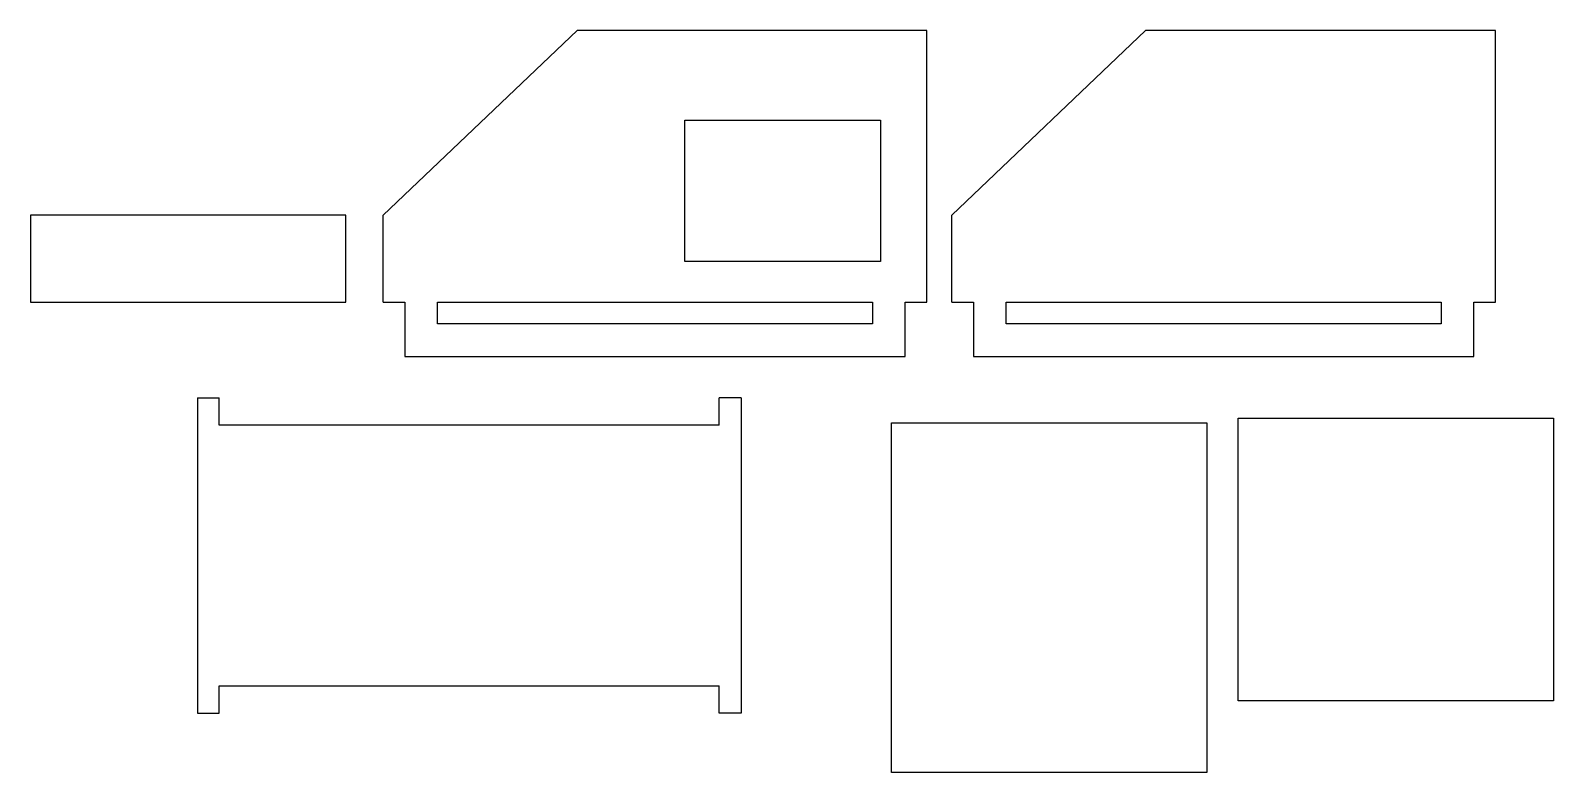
# Model space of a CAD drawing. Header units: millimetres. Extents: x -133 to 1268, y 110 to 793.
import ezdxf

# ---------------------------------------------------------------- set-up
doc = ezdxf.new("R2010")
doc.units = ezdxf.units.MM

msp = doc.modelspace()

# ---------------------------------------------------------------- linework, layer by layer
for p, q in [((191.7, 622.9), (370, 792.9)), ((691.7, 792.9), (370, 792.9)), ((691.7, 542.9), (691.7, 792.9)), ((714.5, 622.9), (892.8, 792.9)), ((1214.5, 792.9), (892.8, 792.9)), ((1214.5, 542.9), (1214.5, 792.9)), ((191.7, 542.9), (191.7, 622.9)), ((714.5, 542.9), (714.5, 622.9)), ((191.7, 542.9), (211.7, 542.9)), ((211.7, 542.9), (211.7, 492.9)), ((671.7, 492.9), (671.7, 542.9)), ((671.7, 542.9), (691.7, 542.9)), ((714.5, 542.9), (734.5, 542.9)), ((734.5, 542.9), (734.5, 492.9)), ((1194.5, 492.9), (1194.5, 542.9)), ((1194.5, 542.9), (1214.5, 542.9)), ((211.7, 492.9), (671.7, 492.9)), ((734.5, 492.9), (1194.5, 492.9)), ((20.8, 454.8), (20.8, 429.8)), ((20.8, 454.8), (40.8, 454.8)), ((40.8, 429.8), (40.8, 454.8)), ((500.8, 429.8), (500.8, 454.8)), ((520.8, 454.8), (500.8, 454.8)), ((520.8, 454.8), (520.8, 429.8)), ((20.8, 429.8), (20.8, 164.8)), ((500.8, 429.8), (40.8, 429.8)), ((520.8, 429.8), (520.8, 164.8)), ((40.8, 164.8), (40.8, 189.8)), ((40.8, 189.8), (500.8, 189.8)), ((500.8, 164.8), (500.8, 189.8)), ((20.8, 164.8), (40.8, 164.8)), ((520.8, 164.8), (500.8, 164.8))]:
    msp.add_line(p, q)
for points in [[(649, 580.4), (469, 580.4), (469, 710.4), (649, 710.4)], [(157.3, 622.9), (-132.7, 622.9), (-132.7, 542.9), (157.3, 542.9)], [(241.7, 542.9), (641.7, 542.9), (641.7, 522.9), (241.7, 522.9)], [(764.5, 542.9), (1164.5, 542.9), (1164.5, 522.9), (764.5, 522.9)], [(977.9, 436.2), (1267.9, 436.2), (1267.9, 176.2), (977.9, 176.2)], [(659, 431.9), (949, 431.9), (949, 110.2), (659, 110.2)]]:
    msp.add_lwpolyline(points, close=True)

doc.saveas('drawing.dxf')
